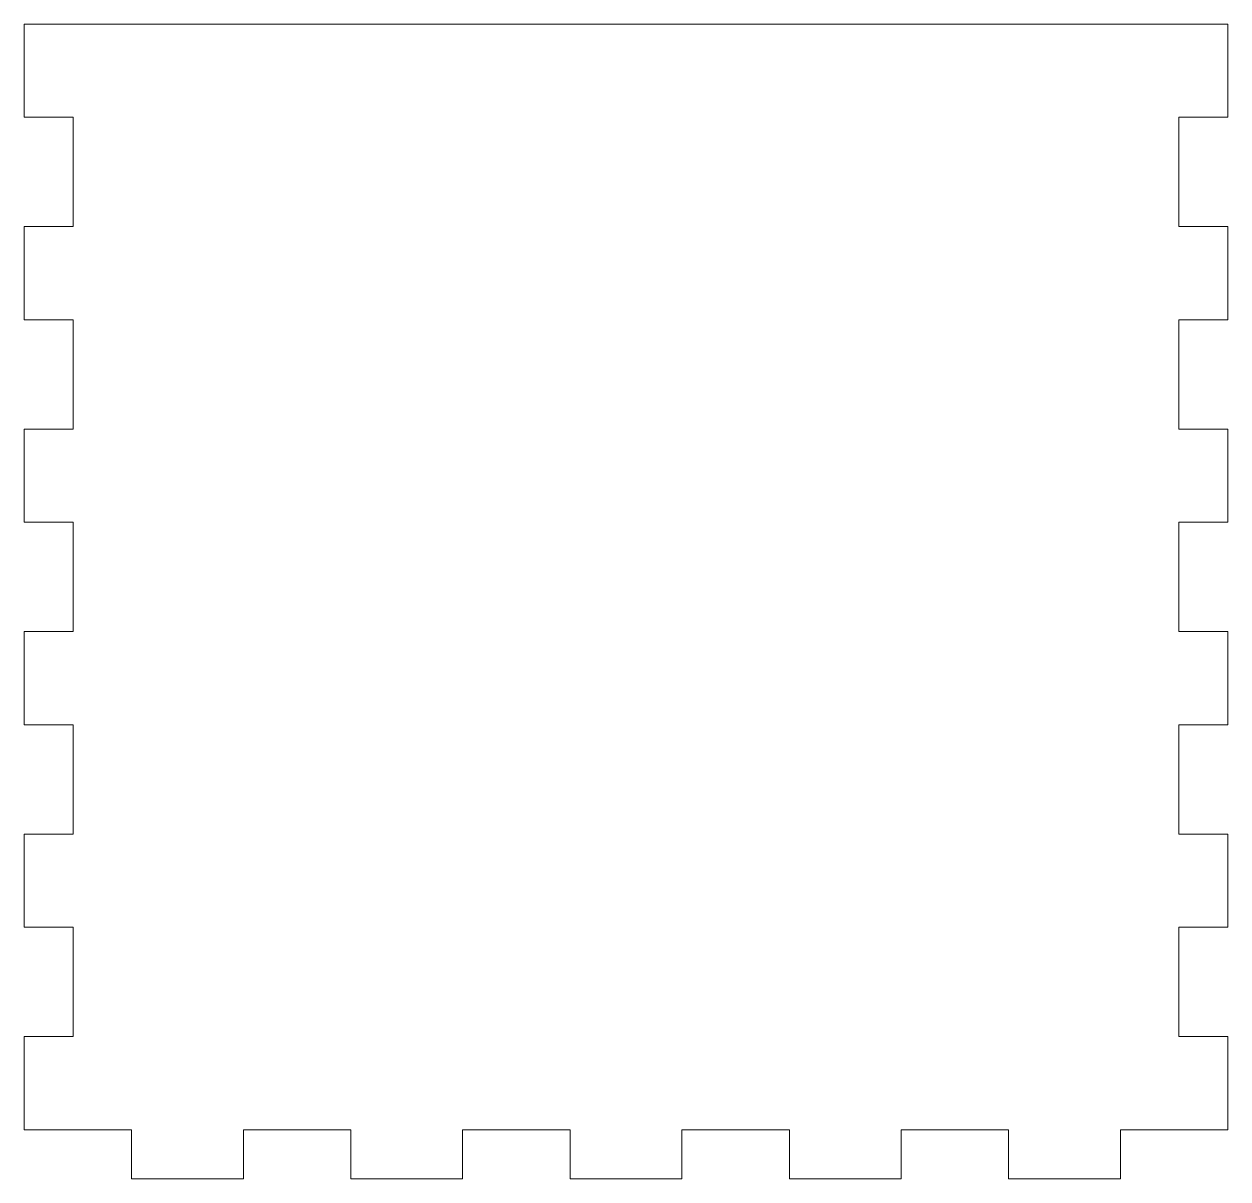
# Model space of a CAD drawing. Header units: millimetres. Extents: x -140.4 to -42.4, y 29.3 to 123.3.
import ezdxf

# ---------------------------------------------------------------- set-up
doc = ezdxf.new("R2010")
doc.units = ezdxf.units.MM

msp = doc.modelspace()

# ---------------------------------------------------------------- linework, layer by layer
at = {"color": 7, "linetype": 'Continuous', "lineweight": 15}
for p, q in [((-42.426, 123.265), (-140.426, 123.265)), ((-140.426, 115.682), (-140.426, 123.265)), ((-42.426, 115.682), (-42.426, 123.265)), ((-140.426, 115.682), (-136.426, 115.682)), ((-136.426, 106.782), (-136.426, 115.682)), ((-46.426, 106.782), (-46.426, 115.682)), ((-42.426, 115.682), (-46.426, 115.682)), ((-140.426, 106.782), (-136.426, 106.782)), ((-140.426, 99.199), (-140.426, 106.782)), ((-42.426, 106.782), (-46.426, 106.782)), ((-42.426, 99.199), (-42.426, 106.782)), ((-140.426, 99.199), (-136.426, 99.199)), ((-136.426, 90.299), (-136.426, 99.199)), ((-46.426, 90.299), (-46.426, 99.199)), ((-42.426, 99.199), (-46.426, 99.199)), ((-140.426, 90.299), (-136.426, 90.299)), ((-140.426, 82.715), (-140.426, 90.299)), ((-42.426, 90.299), (-46.426, 90.299)), ((-42.426, 82.715), (-42.426, 90.299)), ((-140.426, 82.715), (-136.426, 82.715)), ((-136.426, 73.815), (-136.426, 82.715)), ((-46.426, 73.815), (-46.426, 82.715)), ((-42.426, 82.715), (-46.426, 82.715)), ((-140.426, 73.815), (-136.426, 73.815)), ((-140.426, 66.232), (-140.426, 73.815)), ((-42.426, 73.815), (-46.426, 73.815)), ((-42.426, 66.232), (-42.426, 73.815)), ((-140.426, 66.232), (-136.426, 66.232)), ((-136.426, 57.332), (-136.426, 66.232)), ((-46.426, 57.332), (-46.426, 66.232)), ((-42.426, 66.232), (-46.426, 66.232)), ((-140.426, 57.332), (-136.426, 57.332)), ((-140.426, 49.749), (-140.426, 57.332)), ((-42.426, 57.332), (-46.426, 57.332)), ((-42.426, 49.749), (-42.426, 57.332)), ((-140.426, 49.749), (-136.426, 49.749)), ((-136.426, 40.849), (-136.426, 49.749)), ((-46.426, 40.849), (-46.426, 49.749)), ((-42.426, 49.749), (-46.426, 49.749)), ((-140.426, 40.849), (-136.426, 40.849)), ((-140.426, 33.265), (-140.426, 40.849)), ((-42.426, 40.849), (-46.426, 40.849)), ((-42.426, 33.265), (-42.426, 40.849)), ((-131.676, 33.265), (-140.426, 33.265)), ((-131.676, 29.265), (-131.676, 33.265)), ((-122.576, 29.265), (-122.576, 33.265)), ((-113.826, 33.265), (-122.576, 33.265)), ((-113.826, 29.265), (-113.826, 33.265)), ((-104.726, 29.265), (-104.726, 33.265)), ((-95.976, 33.265), (-104.726, 33.265)), ((-95.976, 29.265), (-95.976, 33.265)), ((-86.876, 29.265), (-86.876, 33.265)), ((-78.126, 33.265), (-86.876, 33.265)), ((-78.126, 29.265), (-78.126, 33.265)), ((-69.026, 29.265), (-69.026, 33.265)), ((-60.276, 33.265), (-69.026, 33.265)), ((-60.276, 29.265), (-60.276, 33.265)), ((-51.176, 29.265), (-51.176, 33.265)), ((-42.426, 33.265), (-51.176, 33.265)), ((-131.676, 29.265), (-122.576, 29.265)), ((-113.826, 29.265), (-104.726, 29.265)), ((-86.876, 29.265), (-95.976, 29.265)), ((-69.026, 29.265), (-78.126, 29.265)), ((-51.176, 29.265), (-60.276, 29.265))]:
    msp.add_line(p, q, dxfattribs=at)

doc.saveas('drawing.dxf')
